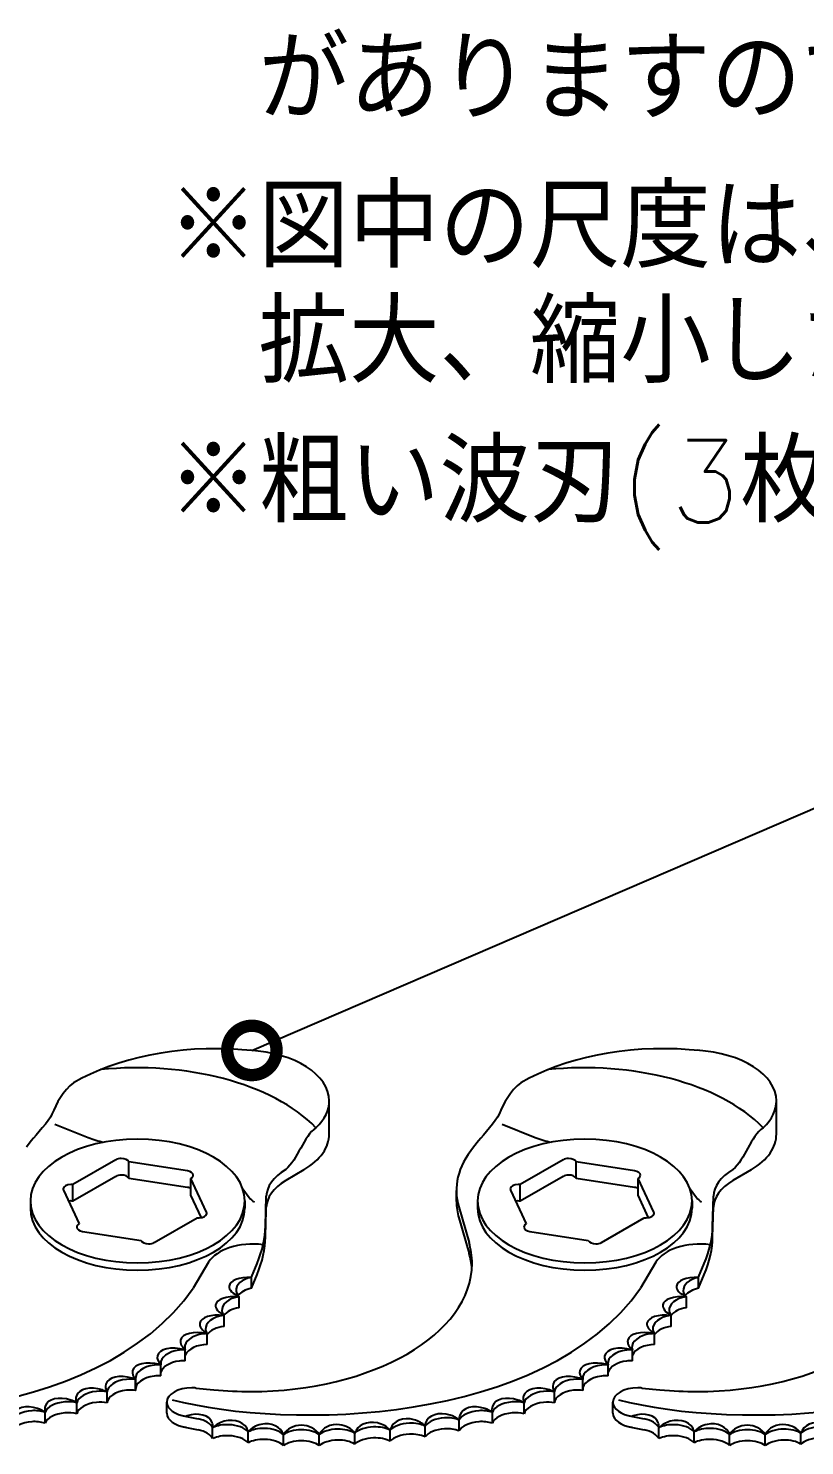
# Model space of a CAD drawing. Extents: x 460 to 8100, y 0 to 5507.
# Drawn here: x 4557 to 5029, y 3640 to 4502 of the extents above; entities that cross this region are included whole.
import ezdxf

# ---------------------------------------------------------------- set-up
doc = ezdxf.new("R2010")
doc.units = 0
doc.header["$LTSCALE"] = 4
doc.layers.get('0').update_dxf_attribs({"linetype": 'CONTINUOUS'})
for name, color, linetype in [('DANMEN', 7, 'CONTINUOUS'), ('SIYOU', 7, 'CONTINUOUS'), ('SUNPOU', 7, 'CONTINUOUS')]:
    doc.layers.add(name, color=color, linetype=linetype)
doc.styles.get("Standard").update_dxf_attribs({"font": 'romans.shx', "bigfont": 'extfont.shx'})
doc.dimstyles.get("Standard").update_dxf_attribs({"dimscale": 20, "dimtxt": 2, "dimasz": 3, "dimexe": 1, "dimexo": 1, "dimgap": 0.6, "dimtad": 3, "dimdec": 0, "dimzin": 0, "dimdsep": 46, "dimtxsty": 'STANDARD', "dimblk1": 'OPEN', "dimblk2": 'OPEN', "dimsah": 1, "dimcen": 1.5, "dimadec": 0, "dimazin": 0, "dimtfac": 1, "dimtdec": 0, "dimtmove": 0, "dimatfit": 0, "dimldrblk": 'DOTSMALL', "dimfxl": 1, "dimtvp": 1, "dimtolj": 1, "dimtzin": 0, "dimarcsym": 0})

# ---------------------------------------------------------------- blocks, each defined once
blk = doc.blocks.new('_DotSmall')
at = {"color": 0, "linetype": 'ByBlock', "const_width": 0.5}
blk.add_lwpolyline([(-0.0625, 0, 1), (0.0625, 0, 1)], format="xyb", close=True, dxfattribs=at)
blk = doc.blocks.new('_OPEN')
at = {"color": 0, "linetype": 'ByBlock'}
for p, q in [((-1, 0.167), (0, 0)), ((0, 0), (-1, -0.167)), ((0, 0), (-1, 0))]:
    blk.add_line(p, q, dxfattribs=at)

msp = doc.modelspace()

# ---------------------------------------------------------------- linework, layer by layer
at = {"layer": 'DANMEN', "color": 2}
for p, q in [((4693.29, 3880.19), (4687.25, 3880.65)), ((4965.2, 3880.19), (4959.16, 3880.65)), ((4740.27, 3829.28), (4740.27, 3849.48)), ((5012.18, 3829.28), (5012.18, 3849.48)), ((4573.46, 3835.3), (4593.7, 3827.25)), ((4845.37, 3835.3), (4865.6, 3827.25)), ((4559.18, 3825.3), (4556.17, 3821.31)), ((4831.09, 3825.3), (4828.08, 3821.31)), ((4610.53, 3813.7), (4584.48, 3798.66)), ((4654.09, 3806.97), (4618.49, 3812.47)), ((4618.49, 3802.37), (4618.49, 3812.47)), ((4618.49, 3802.37), (4618.49, 3812.47)), ((4882.44, 3813.7), (4856.39, 3798.66)), ((4926, 3806.97), (4890.4, 3812.47)), ((4890.4, 3802.37), (4890.4, 3812.47)), ((4890.4, 3802.37), (4890.4, 3812.47)), ((4610.53, 3803.6), (4584.48, 3788.56)), ((4654.09, 3796.86), (4618.49, 3802.37)), ((4665.75, 3781.82), (4656.22, 3802.37)), ((4656.22, 3792.27), (4656.22, 3802.37)), ((4724.91, 3807.6), (4713.84, 3801.08)), ((4882.44, 3803.6), (4856.39, 3788.56)), ((4926, 3796.86), (4890.4, 3802.37)), ((4937.66, 3781.82), (4928.13, 3802.37)), ((4928.13, 3792.27), (4928.13, 3802.37)), ((4996.82, 3807.6), (4985.75, 3801.08)), ((4578.66, 3795.3), (4588.18, 3774.75)), ((4584.48, 3788.56), (4584.48, 3798.66)), ((4662.6, 3778.49), (4656.22, 3792.27)), ((4687.76, 3795.96), (4691.62, 3790.77)), ((4817.66, 3788.34), (4817.66, 3795.01)), ((4850.56, 3795.3), (4860.09, 3774.75)), ((4856.39, 3788.56), (4856.39, 3798.66)), ((4934.51, 3778.49), (4928.13, 3792.27)), ((4959.67, 3795.96), (4963.53, 3790.77)), ((4558.58, 3788.65), (4558.58, 3784.19)), ((4688.99, 3788.65), (4688.99, 3784.19)), ((4701.5, 3773.39), (4702.06, 3791.53)), ((4701.5, 3766.71), (4702.06, 3784.87)), ((4701.89, 3779.02), (4701.89, 3785.7)), ((4702.06, 3784.87), (4702.06, 3791.53)), ((4819.08, 3785.11), (4825.31, 3763.37)), ((4830.49, 3788.65), (4830.49, 3784.19)), ((4960.9, 3788.65), (4960.9, 3784.19)), ((4973.41, 3773.39), (4973.97, 3791.53)), ((4973.41, 3766.71), (4973.97, 3784.87)), ((4973.79, 3779.02), (4973.79, 3785.7)), ((4973.97, 3784.87), (4973.97, 3791.53)), ((4633.87, 3763.42), (4659.92, 3778.45)), ((4819.08, 3778.44), (4825.31, 3756.69)), ((4905.78, 3763.42), (4931.83, 3778.45)), ((4590.32, 3770.15), (4625.91, 3764.64)), ((4701.5, 3766.71), (4701.5, 3773.39)), ((4862.23, 3770.15), (4897.82, 3764.64)), ((4973.41, 3766.71), (4973.41, 3773.39)), ((4666.96, 3751.35), (4657.66, 3735.63)), ((4692.98, 3742.22), (4696.44, 3750.56)), ((4938.87, 3751.35), (4929.57, 3735.63)), ((4964.89, 3742.22), (4968.35, 3750.56)), ((4692.98, 3735.55), (4696.44, 3743.91)), ((4692.98, 3735.55), (4692.98, 3742.21)), ((4964.89, 3735.55), (4968.35, 3743.91)), ((4964.89, 3735.55), (4964.89, 3742.21)), ((4685.54, 3723.77), (4685.54, 3730.43)), ((4957.45, 3723.77), (4957.45, 3730.43)), ((4676.37, 3712.39), (4676.37, 3719.07)), ((4948.28, 3712.39), (4948.28, 3719.07)), ((4666.17, 3701.33), (4666.17, 3708)), ((4938.08, 3701.33), (4938.08, 3708)), ((4652.8, 3691.44), (4652.8, 3698.12)), ((4924.71, 3691.44), (4924.71, 3698.12)), ((4638, 3682.28), (4638, 3688.95)), ((4909.91, 3682.28), (4909.91, 3688.95)), ((4622.57, 3673.8), (4622.57, 3680.47)), ((4622.63, 3673.41), (4622.63, 3680.08)), ((4894.48, 3673.8), (4894.48, 3680.47)), ((4894.54, 3673.41), (4894.54, 3680.08)), ((4605.3, 3665.85), (4605.3, 3672.53)), ((4659.24, 3674.9), (4670.12, 3673.85)), ((4877.21, 3665.85), (4877.21, 3672.53)), ((4930.45, 3674.9), (4941.33, 3673.85)), ((4586.91, 3659.21), (4586.91, 3665.88)), ((4641.56, 3659.62), (4641.56, 3666.28)), ((4858.82, 3659.21), (4858.82, 3665.88)), ((4912.76, 3659.62), (4912.76, 3666.28)), ((4567.57, 3653.51), (4567.57, 3660.18)), ((4651.54, 3658.07), (4660.54, 3656.16)), ((4819.36, 3648.81), (4819.36, 3655.47)), ((4839.48, 3653.51), (4839.48, 3660.18)), ((4922.74, 3658.07), (4931.74, 3656.16)), ((4651.54, 3651.39), (4660.54, 3649.5)), ((4669.42, 3644.19), (4669.42, 3650.85)), ((4691.02, 3641.6), (4691.02, 3648.27)), ((4712.51, 3639.87), (4712.51, 3646.54)), ((4734.23, 3639.88), (4734.23, 3646.54)), ((4755.88, 3640.77), (4755.88, 3647.43)), ((4777.38, 3642.52), (4777.38, 3649.19)), ((4798.6, 3645.13), (4798.6, 3651.81)), ((4922.74, 3651.39), (4931.74, 3649.5)), ((4940.62, 3644.19), (4940.62, 3650.85)), ((4962.23, 3641.6), (4962.23, 3648.27)), ((4983.72, 3639.87), (4983.72, 3646.54)), ((5005.43, 3639.88), (5005.43, 3646.54)), ((5027.09, 3640.77), (5027.09, 3647.43))]:
    msp.add_line(p, q, dxfattribs=at)
for points in [[(4687.25, 3880.65), (4648.2, 3883.61), (4611.02, 3875.59), (4584.83, 3860.56)], [(4740.27, 3849.48), (4740.27, 3865.46), (4719.3, 3878.61), (4692.15, 3880.27)], [(4959.16, 3880.65), (4920.11, 3883.61), (4882.93, 3875.59), (4856.74, 3860.56)], [(5012.18, 3849.48), (5012.18, 3865.46), (4991.21, 3878.61), (4964.05, 3880.27)], [(4732.25, 3833.2), (4705.54, 3860.45), (4652.68, 3873.78), (4601.28, 3868.52)], [(5004.16, 3833.2), (4977.45, 3860.45), (4924.59, 3873.78), (4873.19, 3868.52)], [(4584.83, 3860.56), (4578.57, 3855.67), (4574.4, 3848.04), (4571.73, 3841.35)], [(4856.74, 3860.56), (4850.48, 3855.67), (4846.31, 3848.04), (4843.64, 3841.35)], [(4732.25, 3833.2), (4737.74, 3838.34), (4740.33, 3844.02), (4740.27, 3849.48)], [(5004.16, 3833.2), (5009.65, 3838.34), (5012.24, 3844.02), (5012.18, 3849.48)], [(4571.73, 3841.35), (4569.78, 3836.93), (4562.22, 3828.95), (4559.18, 3825.3)], [(4843.64, 3841.35), (4841.68, 3836.93), (4834.13, 3828.95), (4831.09, 3825.3)], [(4593.7, 3827.26), (4596.82, 3826.02), (4600.13, 3825.03), (4603.25, 3824.37)], [(4732.25, 3833.2), (4724.72, 3827.87), (4721.09, 3813.8), (4713.84, 3807.75)], [(4724.91, 3807.6), (4735.16, 3813.62), (4740.27, 3821.46), (4740.27, 3829.28)], [(4865.6, 3827.26), (4868.73, 3826.02), (4872.04, 3825.03), (4875.16, 3824.37)], [(5004.16, 3833.2), (4996.63, 3827.87), (4993, 3813.8), (4985.75, 3807.75)], [(4996.82, 3807.6), (5007.07, 3813.62), (5012.18, 3821.46), (5012.18, 3829.28)], [(4828.08, 3821.31), (4818.24, 3809.55), (4815.6, 3796.85), (4819.08, 3785.11)], [(4657.61, 3804.32), (4657.61, 3805.58), (4656.14, 3806.64), (4654.09, 3806.97)], [(4656.22, 3802.37), (4657.15, 3802.9), (4657.61, 3803.6), (4657.61, 3804.32)], [(4713.84, 3807.75), (4706.16, 3803.23), (4702.25, 3797.38), (4702.06, 3791.53)], [(4713.84, 3801.08), (4706.16, 3796.56), (4702.25, 3790.73), (4702.06, 3784.87)], [(4929.52, 3804.32), (4929.52, 3805.58), (4928.05, 3806.64), (4926, 3806.97)], [(4928.13, 3802.37), (4929.05, 3802.9), (4929.52, 3803.6), (4929.52, 3804.32)], [(4985.75, 3807.75), (4978.07, 3803.23), (4974.16, 3797.38), (4973.97, 3791.53)], [(4985.75, 3801.08), (4978.07, 3796.56), (4974.16, 3790.73), (4973.97, 3784.87)], [(4578.49, 3796.01), (4578.49, 3795.75), (4578.55, 3795.51), (4578.66, 3795.3)], [(4656.22, 3796.16), (4655.59, 3796.51), (4654.86, 3796.75), (4654.09, 3796.86)], [(4850.4, 3796.01), (4850.4, 3795.75), (4850.46, 3795.51), (4850.56, 3795.3)], [(4928.13, 3796.16), (4927.5, 3796.51), (4926.76, 3796.75), (4926, 3796.86)], [(4584.48, 3788.56), (4583.55, 3788.7), (4582.62, 3788.67), (4581.8, 3788.52)], [(4691.62, 3790.77), (4692.41, 3789.7), (4693.54, 3788.77), (4694.81, 3788.05)], [(4817.66, 3788.34), (4817.66, 3784.85), (4818.17, 3781.41), (4819.08, 3778.44)], [(4856.39, 3788.56), (4855.46, 3788.7), (4854.53, 3788.67), (4853.71, 3788.52)], [(4963.53, 3790.77), (4964.31, 3789.7), (4965.45, 3788.77), (4966.72, 3788.05)], [(4665.91, 3781.11), (4665.91, 3781.37), (4665.86, 3781.61), (4665.75, 3781.82)], [(4937.82, 3781.11), (4937.82, 3781.37), (4937.77, 3781.61), (4937.66, 3781.82)], [(4588.18, 3774.75), (4587.25, 3774.21), (4586.79, 3773.5), (4586.79, 3772.8)], [(4586.79, 3772.8), (4586.79, 3771.55), (4588.27, 3770.47), (4590.32, 3770.15)], [(4696.44, 3750.57), (4699.74, 3758.45), (4701.39, 3766.34), (4701.5, 3773.39)], [(4696.44, 3743.91), (4699.74, 3751.78), (4701.39, 3759.67), (4701.5, 3766.72)], [(4860.09, 3774.75), (4859.16, 3774.21), (4858.7, 3773.5), (4858.7, 3772.8)], [(4858.7, 3772.8), (4858.7, 3771.55), (4860.18, 3770.47), (4862.23, 3770.15)], [(4968.35, 3750.57), (4971.65, 3758.45), (4973.3, 3766.34), (4973.41, 3773.39)], [(4968.35, 3743.91), (4971.65, 3751.78), (4973.3, 3759.67), (4973.41, 3766.72)], [(4700.07, 3762.05), (4685.82, 3763.92), (4671.62, 3759.23), (4666.96, 3751.35)], [(4827.14, 3750.63), (4827.14, 3755.12), (4826.48, 3759.53), (4825.32, 3763.36)], [(4971.98, 3762.05), (4957.73, 3763.92), (4943.53, 3759.23), (4938.87, 3751.35)], [(4827.02, 3747.29), (4826.77, 3750.61), (4826.17, 3753.88), (4825.32, 3756.69)], [(4373, 3667.78), (4443.04, 3649.4), (4599.3, 3651.94), (4657.66, 3735.63)], [(4644.9, 3667.78), (4714.94, 3649.4), (4871.21, 3651.94), (4929.57, 3735.63)], [(4692.98, 3735.55), (4689.34, 3734.88), (4686.44, 3733.22), (4684.87, 3731.14)], [(4916.11, 3667.78), (4986.15, 3649.4), (5142.41, 3651.94), (5200.77, 3735.63)], [(4964.89, 3735.55), (4961.25, 3734.88), (4958.35, 3733.22), (4956.78, 3731.14)], [(4685.54, 3723.77), (4681.38, 3723.22), (4677.95, 3721.4), (4676.2, 3719.04)], [(4957.45, 3723.77), (4953.29, 3723.22), (4949.86, 3721.4), (4948.1, 3719.04)], [(4676.37, 3712.39), (4671.83, 3711.95), (4668.01, 3709.98), (4666.17, 3707.42)], [(4948.28, 3712.39), (4943.74, 3711.95), (4939.92, 3709.98), (4938.08, 3707.42)], [(4666.17, 3701.33), (4660.04, 3701.35), (4654.32, 3698.56), (4652.8, 3694.94)], [(4938.08, 3701.33), (4931.95, 3701.35), (4926.23, 3698.56), (4924.71, 3694.94)], [(4641.56, 3666.28), (4641.56, 3662.13), (4646.56, 3658.66), (4653.37, 3657.76)], [(4912.76, 3666.28), (4912.76, 3662.13), (4917.76, 3658.66), (4924.58, 3657.76)], [(4641.56, 3659.62), (4641.56, 3655.46), (4646.56, 3652), (4653.37, 3651.08)], [(4669.42, 3650.85), (4668.31, 3653.31), (4664.85, 3655.28), (4660.54, 3656.16)], [(4912.76, 3659.62), (4912.76, 3655.46), (4917.76, 3652), (4924.58, 3651.08)], [(4940.62, 3650.85), (4939.52, 3653.31), (4936.05, 3655.28), (4931.74, 3656.16)], [(4669.42, 3644.19), (4668.31, 3646.64), (4664.84, 3648.61), (4660.54, 3649.5)], [(4940.62, 3644.19), (4939.52, 3646.64), (4936.04, 3648.61), (4931.74, 3649.5)]]:
    msp.add_open_spline(points, degree=3, dxfattribs=at)
for points, knots in [([(4688.99, 3788.65), (4688.99, 3809.44), (4659.8, 3826.29), (4623.79, 3826.29), (4587.78, 3826.29), (4558.58, 3809.44), (4558.58, 3788.65)], [0, 0, 0, 0, 1, 1, 1, 2, 2, 2, 2]), ([(4960.9, 3788.65), (4960.9, 3809.44), (4931.7, 3826.29), (4895.7, 3826.29), (4859.69, 3826.29), (4830.49, 3809.44), (4830.49, 3788.65)], [0, 0, 0, 0, 1, 1, 1, 2, 2, 2, 2]), ([(4618.49, 3812.47), (4617.93, 3813.69), (4616.03, 3814.5), (4613.9, 3814.51), (4612.59, 3814.51), (4611.4, 3814.2), (4610.53, 3813.7)], [0, 0, 0, 0, 1, 1, 1, 2, 2, 2, 2]), ([(4890.4, 3812.47), (4889.84, 3813.69), (4887.94, 3814.5), (4885.81, 3814.51), (4884.5, 3814.51), (4883.31, 3814.2), (4882.44, 3813.7)], [0, 0, 0, 0, 1, 1, 1, 2, 2, 2, 2]), ([(4618.49, 3802.37), (4617.93, 3803.59), (4616.03, 3804.41), (4613.9, 3804.41), (4612.58, 3804.41), (4611.38, 3804.1), (4610.53, 3803.6)], [0, 0, 0, 0, 1, 1, 1, 2, 2, 2, 2]), ([(4890.4, 3802.37), (4889.84, 3803.59), (4887.94, 3804.41), (4885.81, 3804.41), (4884.49, 3804.41), (4883.29, 3804.1), (4882.44, 3803.6)], [0, 0, 0, 0, 1, 1, 1, 2, 2, 2, 2]), ([(4584.48, 3798.66), (4584.06, 3798.72), (4583.63, 3798.76), (4583.24, 3798.76), (4580.62, 3798.76), (4578.49, 3797.52), (4578.49, 3796.01)], [0, 0, 0, 0, 1, 1, 1, 2, 2, 2, 2]), ([(4856.39, 3798.66), (4855.97, 3798.72), (4855.54, 3798.76), (4855.15, 3798.76), (4852.52, 3798.76), (4850.4, 3797.52), (4850.4, 3796.01)], [0, 0, 0, 0, 1, 1, 1, 2, 2, 2, 2]), ([(4558.58, 3788.65), (4558.58, 3767.84), (4587.78, 3750.99), (4623.79, 3750.99), (4659.8, 3750.99), (4688.99, 3767.84), (4688.99, 3788.65)], [0, 0, 0, 0, 1, 1, 1, 2, 2, 2, 2]), ([(4558.58, 3784.19), (4558.58, 3763.4), (4587.78, 3746.54), (4623.79, 3746.54), (4659.8, 3746.54), (4688.99, 3763.4), (4688.99, 3784.19)], [0, 0, 0, 0, 1, 1, 1, 2, 2, 2, 2]), ([(4830.49, 3788.65), (4830.49, 3767.84), (4859.69, 3750.99), (4895.7, 3750.99), (4931.7, 3750.99), (4960.9, 3767.84), (4960.9, 3788.65)], [0, 0, 0, 0, 1, 1, 1, 2, 2, 2, 2]), ([(4830.49, 3784.19), (4830.49, 3763.4), (4859.69, 3746.54), (4895.7, 3746.54), (4931.7, 3746.54), (4960.9, 3763.4), (4960.9, 3784.19)], [0, 0, 0, 0, 1, 1, 1, 2, 2, 2, 2]), ([(4659.92, 3778.45), (4660.35, 3778.39), (4660.78, 3778.36), (4661.16, 3778.36), (4663.79, 3778.36), (4665.91, 3779.6), (4665.91, 3781.11)], [0, 0, 0, 0, 1, 1, 1, 2, 2, 2, 2]), ([(4931.83, 3778.45), (4932.25, 3778.39), (4932.69, 3778.36), (4933.07, 3778.36), (4935.69, 3778.36), (4937.82, 3779.6), (4937.82, 3781.11)], [0, 0, 0, 0, 1, 1, 1, 2, 2, 2, 2]), ([(4625.91, 3764.64), (4626.48, 3763.43), (4628.39, 3762.62), (4630.51, 3762.61), (4631.82, 3762.61), (4633.02, 3762.92), (4633.87, 3763.42)], [0, 0, 0, 0, 1, 1, 1, 2, 2, 2, 2]), ([(4897.82, 3764.64), (4898.39, 3763.43), (4900.3, 3762.62), (4902.41, 3762.61), (4903.73, 3762.61), (4904.92, 3762.92), (4905.78, 3763.42)], [0, 0, 0, 0, 1, 1, 1, 2, 2, 2, 2]), ([(4670.12, 3673.85), (4677.85, 3673.1), (4685.55, 3672.75), (4692.33, 3672.78), (4766.77, 3672.78), (4827.14, 3707.63), (4827.14, 3750.63)], [0, 0, 0, 0, 1, 1, 1, 2, 2, 2, 2]), ([(4941.32, 3673.85), (4949.06, 3673.1), (4956.76, 3672.75), (4963.53, 3672.78), (5037.98, 3672.78), (5098.34, 3707.63), (5098.34, 3750.63)], [0, 0, 0, 0, 1, 1, 1, 2, 2, 2, 2]), ([(4692.95, 3742.21), (4685.35, 3742.38), (4679.9, 3740.13), (4679.48, 3736.92), (4679.19, 3734.6), (4681.59, 3732.23), (4685.54, 3730.45)], [0, 0, 0, 0, 1, 1, 1, 2, 2, 2, 2]), ([(4692.98, 3742.21), (4687.23, 3741.17), (4683.3, 3737.6), (4683.65, 3733.93), (4683.78, 3732.59), (4684.48, 3731.38), (4685.54, 3730.43)], [0, 0, 0, 0, 1, 1, 1, 2, 2, 2, 2]), ([(4964.86, 3742.21), (4957.26, 3742.38), (4951.81, 3740.13), (4951.39, 3736.92), (4951.1, 3734.6), (4953.5, 3732.23), (4957.45, 3730.45)], [0, 0, 0, 0, 1, 1, 1, 2, 2, 2, 2]), ([(4964.89, 3742.21), (4959.13, 3741.17), (4955.21, 3737.6), (4955.56, 3733.93), (4955.69, 3732.59), (4956.39, 3731.38), (4957.45, 3730.43)], [0, 0, 0, 0, 1, 1, 1, 2, 2, 2, 2]), ([(4685.52, 3730.43), (4677.68, 3731), (4671.77, 3728.86), (4671.22, 3725.48), (4670.88, 3723.26), (4672.9, 3720.94), (4676.36, 3719.08)], [0, 0, 0, 0, 1, 1, 1, 2, 2, 2, 2]), ([(4685.54, 3730.43), (4679.25, 3729.62), (4674.59, 3725.83), (4675.05, 3721.9), (4675.15, 3720.82), (4675.65, 3719.86), (4676.37, 3719.07)], [0, 0, 0, 0, 1, 1, 1, 2, 2, 2, 2]), ([(4957.43, 3730.43), (4949.58, 3731), (4943.68, 3728.86), (4943.13, 3725.48), (4942.79, 3723.26), (4944.81, 3720.94), (4948.27, 3719.08)], [0, 0, 0, 0, 1, 1, 1, 2, 2, 2, 2]), ([(4957.45, 3730.43), (4951.16, 3729.62), (4946.5, 3725.83), (4946.96, 3721.9), (4947.06, 3720.82), (4947.56, 3719.86), (4948.28, 3719.07)], [0, 0, 0, 0, 1, 1, 1, 2, 2, 2, 2]), ([(4676.35, 3719.07), (4668.38, 3719.89), (4662.2, 3717.82), (4661.57, 3714.33), (4661.21, 3712.18), (4663.01, 3709.89), (4666.17, 3708)], [0, 0, 0, 0, 1, 1, 1, 2, 2, 2, 2]), ([(4676.37, 3719.07), (4676.22, 3719.05), (4676.08, 3719.04), (4675.94, 3719.02), (4669.5, 3718.24), (4664.65, 3714.4), (4665.12, 3710.43), (4665.24, 3709.52), (4665.61, 3708.69), (4666.17, 3708)], [0, 0, 0, 0, 1, 1, 1, 2, 2, 2, 3, 3, 3, 3]), ([(4948.26, 3719.07), (4940.29, 3719.89), (4934.11, 3717.82), (4933.48, 3714.33), (4933.12, 3712.18), (4934.92, 3709.89), (4938.08, 3708)], [0, 0, 0, 0, 1, 1, 1, 2, 2, 2, 2]), ([(4948.28, 3719.07), (4948.13, 3719.05), (4947.99, 3719.04), (4947.85, 3719.02), (4941.41, 3718.24), (4936.56, 3714.4), (4937.03, 3710.43), (4937.15, 3709.52), (4937.52, 3708.69), (4938.08, 3708)], [0, 0, 0, 0, 1, 1, 1, 2, 2, 2, 3, 3, 3, 3]), ([(4666.15, 3708), (4657.96, 3709.72), (4650.81, 3707.96), (4649.91, 3704.02), (4649.45, 3702.09), (4650.59, 3699.99), (4652.8, 3698.12)], [0, 0, 0, 0, 1, 1, 1, 2, 2, 2, 2]), ([(4666.17, 3708), (4665.26, 3708), (4664.34, 3707.94), (4663.54, 3707.83), (4656.93, 3706.99), (4651.98, 3703.19), (4652.47, 3699.31), (4652.52, 3698.88), (4652.64, 3698.46), (4652.8, 3698.12)], [0, 0, 0, 0, 1, 1, 1, 2, 2, 2, 3, 3, 3, 3]), ([(4938.06, 3708), (4929.87, 3709.72), (4922.72, 3707.96), (4921.82, 3704.02), (4921.36, 3702.09), (4922.5, 3699.99), (4924.71, 3698.12)], [0, 0, 0, 0, 1, 1, 1, 2, 2, 2, 2]), ([(4938.08, 3708), (4937.17, 3708), (4936.25, 3707.94), (4935.45, 3707.83), (4928.84, 3706.99), (4923.89, 3703.19), (4924.38, 3699.31), (4924.43, 3698.88), (4924.55, 3698.46), (4924.71, 3698.12)], [0, 0, 0, 0, 1, 1, 1, 2, 2, 2, 3, 3, 3, 3]), ([(4652.79, 3698.12), (4652.65, 3698.15), (4652.52, 3698.19), (4652.41, 3698.22), (4644.32, 3700.29), (4636.91, 3698.65), (4635.86, 3694.55), (4635.4, 3692.74), (4636.23, 3690.77), (4638, 3688.95)], [0, 0, 0, 0, 1, 1, 1, 2, 2, 2, 3, 3, 3, 3]), ([(4652.8, 3698.12), (4651.54, 3698.19), (4650.27, 3698.13), (4649.13, 3697.98), (4642.44, 3697.16), (4637.38, 3693.38), (4637.87, 3689.55), (4637.9, 3689.34), (4637.95, 3689.13), (4638, 3688.95)], [0, 0, 0, 0, 1, 1, 1, 2, 2, 2, 3, 3, 3, 3]), ([(4924.7, 3698.12), (4924.56, 3698.15), (4924.43, 3698.19), (4924.32, 3698.22), (4916.23, 3700.29), (4908.82, 3698.65), (4907.76, 3694.55), (4907.31, 3692.74), (4908.14, 3690.77), (4909.91, 3688.95)], [0, 0, 0, 0, 1, 1, 1, 2, 2, 2, 3, 3, 3, 3]), ([(4924.71, 3698.12), (4923.44, 3698.19), (4922.18, 3698.13), (4921.04, 3697.98), (4914.35, 3697.16), (4909.29, 3693.38), (4909.78, 3689.55), (4909.81, 3689.34), (4909.86, 3689.13), (4909.91, 3688.95)], [0, 0, 0, 0, 1, 1, 1, 2, 2, 2, 3, 3, 3, 3]), ([(4637.98, 3688.95), (4637.71, 3689.02), (4637.47, 3689.1), (4637.26, 3689.15), (4629.26, 3691.29), (4621.89, 3689.67), (4620.78, 3685.54), (4620.31, 3683.78), (4621.04, 3681.86), (4622.63, 3680.08)], [0, 0, 0, 0, 1, 1, 1, 2, 2, 2, 3, 3, 3, 3]), ([(4638, 3688.94), (4636.6, 3689.05), (4635.19, 3689), (4633.91, 3688.84), (4627.17, 3688.02), (4622.11, 3684.27), (4622.57, 3680.47), (4622.58, 3680.33), (4622.61, 3680.18), (4622.63, 3680.08)], [0, 0, 0, 0, 1, 1, 1, 2, 2, 2, 3, 3, 3, 3]), ([(4652.8, 3691.44), (4651.54, 3691.51), (4650.27, 3691.47), (4649.13, 3691.31), (4643.42, 3690.61), (4638.91, 3687.76), (4638, 3684.52)], [0, 0, 0, 0, 1, 1, 1, 2, 2, 2, 2]), ([(4909.89, 3688.95), (4909.62, 3689.02), (4909.38, 3689.1), (4909.17, 3689.15), (4901.17, 3691.29), (4893.8, 3689.67), (4892.69, 3685.54), (4892.22, 3683.78), (4892.95, 3681.86), (4894.54, 3680.08)], [0, 0, 0, 0, 1, 1, 1, 2, 2, 2, 3, 3, 3, 3]), ([(4909.91, 3688.94), (4908.5, 3689.05), (4907.09, 3689), (4905.82, 3688.84), (4899.08, 3688.02), (4894.01, 3684.27), (4894.48, 3680.47), (4894.49, 3680.33), (4894.52, 3680.18), (4894.54, 3680.08)], [0, 0, 0, 0, 1, 1, 1, 2, 2, 2, 3, 3, 3, 3]), ([(4924.71, 3691.44), (4923.44, 3691.51), (4922.18, 3691.47), (4921.04, 3691.31), (4915.33, 3690.61), (4910.82, 3687.76), (4909.91, 3684.52)], [0, 0, 0, 0, 1, 1, 1, 2, 2, 2, 2]), ([(4622.62, 3680.08), (4621.9, 3680.37), (4621.18, 3680.63), (4620.54, 3680.81), (4612.97, 3683.15), (4605.78, 3681.58), (4604.46, 3677.31), (4603.98, 3675.78), (4604.33, 3674.11), (4605.29, 3672.54)], [0, 0, 0, 0, 1, 1, 1, 2, 2, 2, 3, 3, 3, 3]), ([(4622.63, 3680.08), (4620.77, 3680.37), (4618.81, 3680.39), (4617, 3680.18), (4610.44, 3679.48), (4605.36, 3676.12), (4605.29, 3672.53)], [0, 0, 0, 0, 1, 1, 1, 2, 2, 2, 2]), ([(4638, 3682.28), (4636.6, 3682.38), (4635.19, 3682.34), (4633.91, 3682.18), (4627.17, 3681.36), (4622.11, 3677.61), (4622.57, 3673.8), (4622.58, 3673.66), (4622.61, 3673.53), (4622.63, 3673.41)], [0, 0, 0, 0, 1, 1, 1, 2, 2, 2, 3, 3, 3, 3]), ([(4894.53, 3680.08), (4893.81, 3680.37), (4893.09, 3680.63), (4892.45, 3680.81), (4884.88, 3683.15), (4877.69, 3681.58), (4876.37, 3677.31), (4875.89, 3675.78), (4876.24, 3674.11), (4877.2, 3672.54)], [0, 0, 0, 0, 1, 1, 1, 2, 2, 2, 3, 3, 3, 3]), ([(4894.54, 3680.08), (4892.67, 3680.37), (4890.72, 3680.39), (4888.91, 3680.18), (4882.35, 3679.48), (4877.27, 3676.12), (4877.2, 3672.53)], [0, 0, 0, 0, 1, 1, 1, 2, 2, 2, 2]), ([(4909.91, 3682.28), (4908.5, 3682.38), (4907.09, 3682.34), (4905.82, 3682.18), (4899.08, 3681.36), (4894.01, 3677.61), (4894.48, 3673.8), (4894.49, 3673.66), (4894.52, 3673.53), (4894.54, 3673.41)], [0, 0, 0, 0, 1, 1, 1, 2, 2, 2, 3, 3, 3, 3]), ([(4605.28, 3672.53), (4604.3, 3673.01), (4603.3, 3673.41), (4602.39, 3673.71), (4595.07, 3676.09), (4587.98, 3674.49), (4586.57, 3670.12), (4586.11, 3668.76), (4586.27, 3667.29), (4586.89, 3665.89)], [0, 0, 0, 0, 1, 1, 1, 2, 2, 2, 3, 3, 3, 3]), ([(4605.3, 3672.53), (4603.2, 3672.97), (4600.93, 3673.07), (4598.76, 3672.84), (4592.46, 3672.23), (4587.49, 3669.24), (4586.89, 3665.88)], [0, 0, 0, 0, 1, 1, 1, 2, 2, 2, 2]), ([(4622.63, 3673.41), (4620.77, 3673.71), (4618.81, 3673.73), (4617, 3673.52), (4610.44, 3672.8), (4605.36, 3669.44), (4605.29, 3665.85)], [0, 0, 0, 0, 1, 1, 1, 2, 2, 2, 2]), ([(4659.24, 3674.9), (4658.35, 3674.98), (4657.47, 3675.02), (4656.69, 3675.02), (4648.34, 3675.02), (4641.56, 3671.1), (4641.56, 3666.28)], [0, 0, 0, 0, 1, 1, 1, 2, 2, 2, 2]), ([(4877.19, 3672.53), (4876.21, 3673.01), (4875.21, 3673.41), (4874.29, 3673.71), (4866.98, 3676.09), (4859.89, 3674.49), (4858.48, 3670.12), (4858.01, 3668.76), (4858.18, 3667.29), (4858.8, 3665.89)], [0, 0, 0, 0, 1, 1, 1, 2, 2, 2, 3, 3, 3, 3]), ([(4877.21, 3672.53), (4875.11, 3672.97), (4872.84, 3673.07), (4870.67, 3672.84), (4864.37, 3672.23), (4859.4, 3669.24), (4858.8, 3665.88)], [0, 0, 0, 0, 1, 1, 1, 2, 2, 2, 2]), ([(4894.54, 3673.41), (4892.67, 3673.71), (4890.72, 3673.73), (4888.91, 3673.52), (4882.35, 3672.8), (4877.27, 3669.44), (4877.2, 3665.85)], [0, 0, 0, 0, 1, 1, 1, 2, 2, 2, 2]), ([(4930.45, 3674.9), (4929.56, 3674.98), (4928.67, 3675.02), (4927.9, 3675.02), (4919.54, 3675.02), (4912.76, 3671.1), (4912.76, 3666.28)], [0, 0, 0, 0, 1, 1, 1, 2, 2, 2, 2]), ([(4567.56, 3660.18), (4566.11, 3661.19), (4564.52, 3661.96), (4562.96, 3662.48), (4556.12, 3664.81), (4549.29, 3662.95), (4547.71, 3658.32), (4547.39, 3657.39), (4547.31, 3656.41), (4547.45, 3655.49)], [0, 0, 0, 0, 1, 1, 1, 2, 2, 2, 3, 3, 3, 3]), ([(4586.89, 3665.88), (4585.67, 3666.59), (4584.38, 3667.16), (4583.16, 3667.57), (4576.09, 3669.98), (4569.13, 3668.29), (4567.61, 3663.8), (4567.21, 3662.62), (4567.22, 3661.38), (4567.56, 3660.2)], [0, 0, 0, 0, 1, 1, 1, 2, 2, 2, 3, 3, 3, 3]), ([(4586.91, 3665.88), (4584.6, 3666.51), (4582, 3666.69), (4579.52, 3666.47), (4573.46, 3665.95), (4568.58, 3663.31), (4567.56, 3660.18)], [0, 0, 0, 0, 1, 1, 1, 2, 2, 2, 2]), ([(4605.3, 3665.85), (4603.2, 3666.31), (4600.93, 3666.4), (4598.76, 3666.18), (4592.46, 3665.56), (4587.49, 3662.57), (4586.89, 3659.21)], [0, 0, 0, 0, 1, 1, 1, 2, 2, 2, 2]), ([(4839.47, 3660.18), (4838.02, 3661.19), (4836.43, 3661.96), (4834.87, 3662.48), (4828.03, 3664.81), (4821.2, 3662.95), (4819.62, 3658.32), (4819.29, 3657.39), (4819.22, 3656.41), (4819.36, 3655.49)], [0, 0, 0, 0, 1, 1, 1, 2, 2, 2, 3, 3, 3, 3]), ([(4858.8, 3665.88), (4857.58, 3666.59), (4856.29, 3667.16), (4855.07, 3667.57), (4848, 3669.98), (4841.04, 3668.29), (4839.51, 3663.8), (4839.12, 3662.62), (4839.13, 3661.38), (4839.47, 3660.2)], [0, 0, 0, 0, 1, 1, 1, 2, 2, 2, 3, 3, 3, 3]), ([(4858.82, 3665.88), (4856.51, 3666.51), (4853.9, 3666.69), (4851.43, 3666.47), (4845.37, 3665.95), (4840.49, 3663.31), (4839.47, 3660.18)], [0, 0, 0, 0, 1, 1, 1, 2, 2, 2, 2]), ([(4877.21, 3665.85), (4875.11, 3666.31), (4872.84, 3666.4), (4870.67, 3666.18), (4864.37, 3665.56), (4859.4, 3662.57), (4858.8, 3659.21)], [0, 0, 0, 0, 1, 1, 1, 2, 2, 2, 2]), ([(4567.57, 3660.18), (4565.11, 3661.01), (4562.21, 3661.3), (4559.39, 3661.09), (4553.6, 3660.67), (4548.84, 3658.36), (4547.45, 3655.48)], [0, 0, 0, 0, 1, 1, 1, 2, 2, 2, 2]), ([(4567.57, 3653.51), (4565.11, 3654.35), (4562.21, 3654.62), (4559.39, 3654.42), (4553.6, 3654.01), (4548.84, 3651.69), (4547.45, 3648.81)], [0, 0, 0, 0, 1, 1, 1, 2, 2, 2, 2]), ([(4586.91, 3659.21), (4584.6, 3659.84), (4582, 3660.01), (4579.52, 3659.8), (4573.46, 3659.27), (4568.58, 3656.64), (4567.56, 3653.53)], [0, 0, 0, 0, 1, 1, 1, 2, 2, 2, 2]), ([(4669.41, 3650.86), (4669.59, 3651.96), (4669.49, 3652.99), (4669.17, 3653.86), (4667.6, 3658.45), (4660.74, 3660.28), (4653.86, 3657.93), (4653.64, 3657.85), (4653.42, 3657.78), (4653.24, 3657.71)], [0, 0, 0, 0, 1, 1, 1, 2, 2, 2, 3, 3, 3, 3]), ([(4691.02, 3648.28), (4690.98, 3648.51), (4690.92, 3648.75), (4690.87, 3648.94), (4689.48, 3653.93), (4683.03, 3656.51), (4676.45, 3654.68), (4673.74, 3653.93), (4671.45, 3652.57), (4669.78, 3650.89)], [0, 0, 0, 0, 1, 1, 1, 2, 2, 2, 3, 3, 3, 3]), ([(4777.35, 3649.19), (4775.43, 3651.5), (4772.6, 3653.04), (4769.57, 3653.68), (4763.29, 3655.01), (4757.34, 3652.25), (4755.88, 3647.45)], [0, 0, 0, 0, 1, 1, 1, 2, 2, 2, 2]), ([(4798.59, 3651.81), (4796.77, 3653.63), (4794.41, 3654.93), (4791.93, 3655.6), (4785.37, 3657.43), (4778.91, 3654.87), (4777.52, 3649.87), (4777.45, 3649.63), (4777.39, 3649.4), (4777.37, 3649.21)], [0, 0, 0, 0, 1, 1, 1, 2, 2, 2, 3, 3, 3, 3]), ([(4819.36, 3655.48), (4817.7, 3656.84), (4815.77, 3657.85), (4813.81, 3658.48), (4807.14, 3660.63), (4800.47, 3658.5), (4798.91, 3653.71), (4798.71, 3653.07), (4798.6, 3652.42), (4798.59, 3651.82)], [0, 0, 0, 0, 1, 1, 1, 2, 2, 2, 3, 3, 3, 3]), ([(4819.36, 3655.47), (4816.8, 3656.53), (4813.59, 3656.93), (4810.44, 3656.76), (4804.94, 3656.45), (4800.33, 3654.42), (4798.59, 3651.81)], [0, 0, 0, 0, 1, 1, 1, 2, 2, 2, 2]), ([(4839.48, 3660.18), (4837.02, 3661.01), (4834.11, 3661.3), (4831.3, 3661.09), (4825.51, 3660.67), (4820.75, 3658.36), (4819.36, 3655.48)], [0, 0, 0, 0, 1, 1, 1, 2, 2, 2, 2]), ([(4839.48, 3653.51), (4837.02, 3654.35), (4834.11, 3654.62), (4831.3, 3654.42), (4825.51, 3654.01), (4820.75, 3651.69), (4819.36, 3648.81)], [0, 0, 0, 0, 1, 1, 1, 2, 2, 2, 2]), ([(4858.82, 3659.21), (4856.51, 3659.84), (4853.9, 3660.01), (4851.43, 3659.8), (4845.37, 3659.27), (4840.49, 3656.64), (4839.47, 3653.53)], [0, 0, 0, 0, 1, 1, 1, 2, 2, 2, 2]), ([(4940.62, 3650.86), (4940.79, 3651.96), (4940.69, 3652.99), (4940.37, 3653.86), (4938.81, 3658.45), (4931.94, 3660.28), (4925.07, 3657.93), (4924.84, 3657.85), (4924.63, 3657.78), (4924.45, 3657.71)], [0, 0, 0, 0, 1, 1, 1, 2, 2, 2, 3, 3, 3, 3]), ([(4962.22, 3648.28), (4962.18, 3648.51), (4962.12, 3648.75), (4962.07, 3648.94), (4960.69, 3653.93), (4954.24, 3656.51), (4947.65, 3654.68), (4944.94, 3653.93), (4942.65, 3652.57), (4940.99, 3650.89)], [0, 0, 0, 0, 1, 1, 1, 2, 2, 2, 3, 3, 3, 3]), ([(5048.56, 3649.19), (5046.63, 3651.5), (5043.81, 3653.04), (5040.78, 3653.68), (5034.49, 3655.01), (5028.54, 3652.25), (5027.09, 3647.45)], [0, 0, 0, 0, 1, 1, 1, 2, 2, 2, 2]), ([(4691.02, 3648.27), (4688.96, 3650.76), (4684.34, 3652.38), (4679.35, 3652.59), (4675.61, 3652.74), (4672.21, 3652.07), (4669.78, 3650.87)], [0, 0, 0, 0, 1, 1, 1, 2, 2, 2, 2]), ([(4691.02, 3641.6), (4688.96, 3644.09), (4684.34, 3645.7), (4679.35, 3645.92), (4675.61, 3646.07), (4672.21, 3645.4), (4669.78, 3644.21)], [0, 0, 0, 0, 1, 1, 1, 2, 2, 2, 2]), ([(4712.51, 3646.54), (4710.27, 3648.83), (4705.82, 3650.22), (4701.07, 3650.36), (4697.06, 3650.47), (4693.45, 3649.66), (4691.02, 3648.28)], [0, 0, 0, 0, 1, 1, 1, 2, 2, 2, 2]), ([(4712.51, 3646.54), (4711.05, 3651.39), (4705.05, 3654.08), (4698.82, 3652.78), (4695.56, 3652.1), (4692.82, 3650.43), (4691.03, 3648.29)], [0, 0, 0, 0, 1, 1, 1, 2, 2, 2, 2]), ([(4734.23, 3646.54), (4731.72, 3648.43), (4727.63, 3649.45), (4723.37, 3649.46), (4718.86, 3649.46), (4714.88, 3648.31), (4712.5, 3646.54)], [0, 0, 0, 0, 1, 1, 1, 2, 2, 2, 2]), ([(4734.22, 3646.56), (4732.23, 3650.12), (4727.94, 3652.23), (4723.35, 3652.25), (4718.57, 3652.25), (4714.43, 3649.95), (4712.52, 3646.56)], [0, 0, 0, 0, 1, 1, 1, 2, 2, 2, 2]), ([(4755.88, 3647.43), (4753.31, 3649.09), (4749.4, 3649.96), (4745.4, 3649.91), (4740.64, 3649.85), (4736.5, 3648.51), (4734.22, 3646.56)], [0, 0, 0, 0, 1, 1, 1, 2, 2, 2, 2]), ([(4755.86, 3647.44), (4753.86, 3650.33), (4750.39, 3652.15), (4746.65, 3652.59), (4741.07, 3653.25), (4736.01, 3650.68), (4734.23, 3646.56)], [0, 0, 0, 0, 1, 1, 1, 2, 2, 2, 2]), ([(4777.38, 3649.19), (4774.77, 3650.66), (4771.07, 3651.36), (4767.32, 3651.27), (4762.33, 3651.14), (4758.03, 3649.6), (4755.86, 3647.44)], [0, 0, 0, 0, 1, 1, 1, 2, 2, 2, 2]), ([(4798.6, 3651.8), (4795.99, 3653.08), (4792.51, 3653.65), (4789.03, 3653.51), (4783.81, 3653.3), (4779.35, 3651.56), (4777.35, 3649.19)], [0, 0, 0, 0, 1, 1, 1, 2, 2, 2, 2]), ([(4798.6, 3645.13), (4795.99, 3646.42), (4792.51, 3646.98), (4789.03, 3646.83), (4783.81, 3646.64), (4779.35, 3644.89), (4777.35, 3642.53)], [0, 0, 0, 0, 1, 1, 1, 2, 2, 2, 2]), ([(4819.36, 3648.81), (4816.8, 3649.86), (4813.59, 3650.27), (4810.44, 3650.09), (4804.94, 3649.78), (4800.33, 3647.76), (4798.59, 3645.13)], [0, 0, 0, 0, 1, 1, 1, 2, 2, 2, 2]), ([(4962.23, 3648.27), (4960.16, 3650.76), (4955.55, 3652.38), (4950.56, 3652.59), (4946.82, 3652.74), (4943.41, 3652.07), (4940.98, 3650.87)], [0, 0, 0, 0, 1, 1, 1, 2, 2, 2, 2]), ([(4962.23, 3641.6), (4960.16, 3644.09), (4955.55, 3645.7), (4950.56, 3645.92), (4946.82, 3646.07), (4943.41, 3645.4), (4940.98, 3644.21)], [0, 0, 0, 0, 1, 1, 1, 2, 2, 2, 2]), ([(4983.72, 3646.54), (4981.48, 3648.83), (4977.02, 3650.22), (4972.27, 3650.36), (4968.27, 3650.47), (4964.66, 3649.66), (4962.22, 3648.28)], [0, 0, 0, 0, 1, 1, 1, 2, 2, 2, 2]), ([(4983.71, 3646.54), (4982.25, 3651.39), (4976.25, 3654.08), (4970.03, 3652.78), (4966.76, 3652.1), (4964.02, 3650.43), (4962.24, 3648.29)], [0, 0, 0, 0, 1, 1, 1, 2, 2, 2, 2]), ([(5005.43, 3646.54), (5002.93, 3648.43), (4998.83, 3649.45), (4994.58, 3649.46), (4990.07, 3649.46), (4986.09, 3648.31), (4983.7, 3646.54)], [0, 0, 0, 0, 1, 1, 1, 2, 2, 2, 2]), ([(5005.42, 3646.56), (5003.44, 3650.12), (4999.15, 3652.23), (4994.56, 3652.25), (4989.78, 3652.25), (4985.64, 3649.95), (4983.72, 3646.56)], [0, 0, 0, 0, 1, 1, 1, 2, 2, 2, 2]), ([(5027.09, 3647.43), (5024.51, 3649.09), (5020.6, 3649.96), (5016.6, 3649.91), (5011.85, 3649.85), (5007.71, 3648.51), (5005.42, 3646.56)], [0, 0, 0, 0, 1, 1, 1, 2, 2, 2, 2]), ([(5027.07, 3647.44), (5025.06, 3650.33), (5021.6, 3652.15), (5017.86, 3652.59), (5012.28, 3653.25), (5007.22, 3650.68), (5005.43, 3646.56)], [0, 0, 0, 0, 1, 1, 1, 2, 2, 2, 2]), ([(5048.58, 3649.19), (5045.97, 3650.66), (5042.27, 3651.36), (5038.53, 3651.27), (5033.53, 3651.14), (5029.23, 3649.6), (5027.07, 3647.44)], [0, 0, 0, 0, 1, 1, 1, 2, 2, 2, 2]), ([(4712.51, 3639.87), (4710.27, 3642.15), (4705.82, 3643.56), (4701.07, 3643.7), (4697.06, 3643.8), (4693.46, 3642.98), (4691.02, 3641.61)], [0, 0, 0, 0, 1, 1, 1, 2, 2, 2, 2]), ([(4734.23, 3639.88), (4731.72, 3641.75), (4727.63, 3642.78), (4723.37, 3642.79), (4718.86, 3642.79), (4714.88, 3641.64), (4712.5, 3639.87)], [0, 0, 0, 0, 1, 1, 1, 2, 2, 2, 2]), ([(4755.88, 3640.77), (4753.31, 3642.44), (4749.4, 3643.28), (4745.4, 3643.24), (4740.64, 3643.17), (4736.5, 3641.85), (4734.22, 3639.88)], [0, 0, 0, 0, 1, 1, 1, 2, 2, 2, 2]), ([(4777.38, 3642.52), (4774.77, 3643.99), (4771.06, 3644.68), (4767.32, 3644.6), (4762.32, 3644.46), (4758.03, 3642.93), (4755.86, 3640.77)], [0, 0, 0, 0, 1, 1, 1, 2, 2, 2, 2]), ([(4983.72, 3639.87), (4981.48, 3642.15), (4977.02, 3643.56), (4972.27, 3643.7), (4968.27, 3643.8), (4964.67, 3642.98), (4962.22, 3641.61)], [0, 0, 0, 0, 1, 1, 1, 2, 2, 2, 2]), ([(5005.43, 3639.88), (5002.93, 3641.75), (4998.83, 3642.78), (4994.58, 3642.79), (4990.07, 3642.79), (4986.09, 3641.64), (4983.7, 3639.87)], [0, 0, 0, 0, 1, 1, 1, 2, 2, 2, 2]), ([(5027.09, 3640.77), (5024.51, 3642.44), (5020.6, 3643.28), (5016.6, 3643.24), (5011.85, 3643.17), (5007.71, 3641.85), (5005.42, 3639.88)], [0, 0, 0, 0, 1, 1, 1, 2, 2, 2, 2]), ([(5048.58, 3642.52), (5045.97, 3643.99), (5042.27, 3644.68), (5038.53, 3644.6), (5033.53, 3644.46), (5029.23, 3642.93), (5027.07, 3640.77)], [0, 0, 0, 0, 1, 1, 1, 2, 2, 2, 2])]:
    msp.add_open_spline(points, degree=3, knots=knots, dxfattribs=at)

# ---------------------------------------------------------------- texts
at = {"layer": 'SIYOU', "color": 1}
for s, p in [('\u3000がありますのでご了承ください。', (4642.32, 4446.14)), ('※図中の尺度は、A3サイズの図面のみに該当します。', (4642.32, 4356.14)), ('\u3000拡大、縮小した図面は尺度が変わります。', (4642.32, 4286.14)), ('※粗い波刃(3枚1組)と蓋用ワイパーは立体図です。', (4642.32, 4201.26))]:
    msp.add_text(s, height=50, dxfattribs=at).set_placement(p)

# ---------------------------------------------------------------- leaders
at = {"layer": 'SUNPOU'}
msp.add_leader([(4693.29, 3880.19), (5039.96, 4029.48)], dimstyle='STANDARD', dxfattribs=at)

doc.saveas('drawing.dxf')
